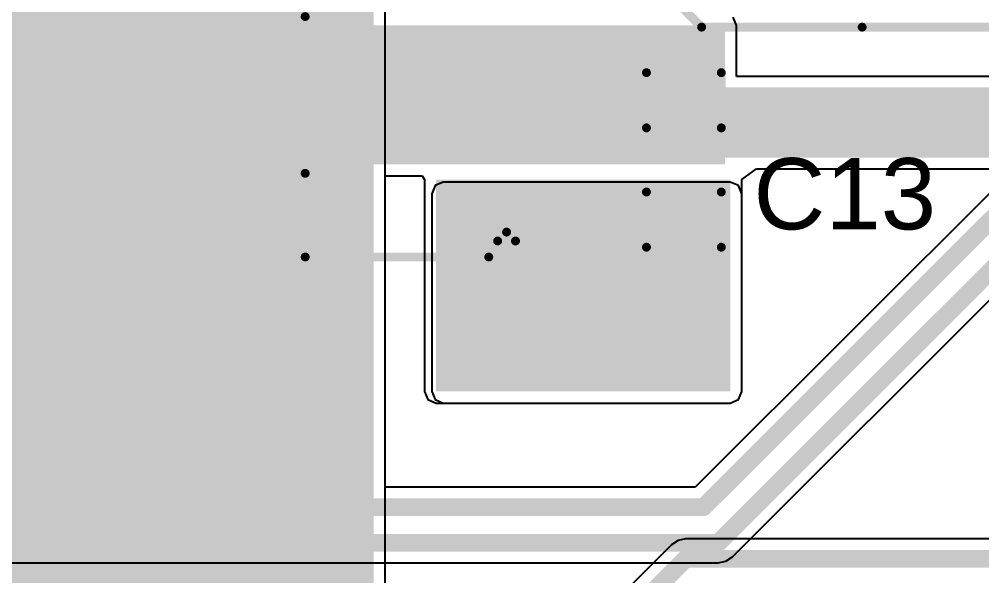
# Model space of a CAD drawing. Header units: millimetres. Extents: x -0.15 to 3.79, y -0.54 to 3.26.
# Drawn here: x 0.546 to 1.086, y 1.937 to 2.249 of the extents above; entities that cross this region are included whole.
import ezdxf

# ---------------------------------------------------------------- set-up
doc = ezdxf.new("R2010")
doc.units = ezdxf.units.MM
doc.header["$MEASUREMENT"] = 0
for name, color, linetype in [('BottomLayer', 5, 'Continuous'), ('BottomSolder', 6, 'Continuous'), ('TopLayer', 1, 'Continuous'), ('TopOverlay', 2, 'Continuous'), ('TopPaste', 8, 'Continuous'), ('TopSolder', 216, 'Continuous'), ('ViaHoleLayer', 16, 'Continuous')]:
    doc.layers.add(name, color=color, linetype=linetype)
doc.styles.add('Arial', font='arial.ttf', dxfattribs={"height": 0.2})

# ---------------------------------------------------------------- blocks, each defined once
blk = doc.blocks.new('UCD1A101MCL1GS_36')
at = {"layer": 'TopLayer'}
for points in [[(-0.14567, 0.01772), (-0.03543, 0.01772), (-0.03543, -0.01772), (-0.14567, -0.01772)], [(0.03543, 0.01772), (0.14567, 0.01772), (0.14567, -0.01772), (0.03543, -0.01772)]]:
    blk.add_hatch(color=1, dxfattribs=at).paths.add_polyline_path(points)
at = {"layer": 'TopPaste'}
for points in [[(-0.14567, 0.01772), (-0.03543, 0.01772), (-0.03543, -0.01772), (-0.14567, -0.01772)], [(0.03543, 0.01772), (0.14567, 0.01772), (0.14567, -0.01772), (0.03543, -0.01772)]]:
    blk.add_hatch(color=8, dxfattribs=at).paths.add_polyline_path(points)
at = {"layer": 'TopSolder'}
for points in [[(-0.14567, 0.01772), (-0.03543, 0.01772), (-0.03543, -0.01772), (-0.14567, -0.01772)], [(0.03543, 0.01772), (0.14567, 0.01772), (0.14567, -0.01772), (0.03543, -0.01772)]]:
    blk.add_hatch(color=216, dxfattribs=at).paths.add_polyline_path(points)
at = {"layer": 'TopOverlay', "const_width": 0.005}
for points in [[(-0.12992, 0.09008), (-0.09008, 0.12992)], [(-0.09008, 0.12992), (0, 0.12992)], [(0, 0.12992), (0.12992, 0.12992)], [(0.12992, 0.028), (0.12992, 0.12992)], [(-0.12992, 0.028), (-0.12992, 0.09008)], [(-0.15039, 0.028), (-0.15039, 0.052)], [(-0.16239, 0.04), (-0.13839, 0.04)], [(-0.12992, -0.09008), (-0.12992, -0.028)], [(0.12992, -0.12992), (0.12992, -0.028)], [(-0.12992, -0.09008), (-0.09008, -0.12992)], [(-0.09008, -0.12992), (0, -0.12992)], [(0, -0.12992), (0.12992, -0.12992)]]:
    blk.add_lwpolyline(points, dxfattribs=at)
at = {"layer": 'TopOverlay', "const_width": 0.0025}
for points in [[(-0.09133, 0.12992, 1), (-0.08883, 0.12992, 1)], [(-0.09133, 0.12992, 1), (-0.08883, 0.12992, 1)], [(-0.00125, 0.12992, 1), (0.00125, 0.12992, 1)], [(-0.00125, 0.12992, 1), (0.00125, 0.12992, 1)], [(0.12867, 0.12992, 1), (0.13117, 0.12992, 1)], [(0.12867, 0.12992, 1), (0.13117, 0.12992, 1)], [(-0.13117, 0.09008, 1), (-0.12867, 0.09008, 1)], [(-0.13117, 0.09008, 1), (-0.12867, 0.09008, 1)], [(-0.15164, 0.052, 1), (-0.14914, 0.052, 1)], [(-0.16364, 0.04, 1), (-0.16114, 0.04, 1)], [(-0.13964, 0.04, 1), (-0.13714, 0.04, 1)], [(-0.15164, 0.028, 1), (-0.14914, 0.028, 1)], [(-0.13117, 0.028, 1), (-0.12867, 0.028, 1)], [(0.12867, 0.028, 1), (0.13117, 0.028, 1)], [(-0.13117, -0.028, 1), (-0.12867, -0.028, 1)], [(0.12867, -0.028, 1), (0.13117, -0.028, 1)], [(-0.13117, -0.09008, 1), (-0.12867, -0.09008, 1)], [(-0.13117, -0.09008, 1), (-0.12867, -0.09008, 1)], [(-0.09133, -0.12992, 1), (-0.08883, -0.12992, 1)], [(-0.09133, -0.12992, 1), (-0.08883, -0.12992, 1)], [(-0.00125, -0.12992, 1), (0.00125, -0.12992, 1)], [(-0.00125, -0.12992, 1), (0.00125, -0.12992, 1)], [(0.12867, -0.12992, 1), (0.13117, -0.12992, 1)], [(0.12867, -0.12992, 1), (0.13117, -0.12992, 1)]]:
    blk.add_lwpolyline(points, format="xyb", close=True, dxfattribs=at)
blk = doc.blocks.new('C___0603_51')
at = {"layer": 'TopLayer'}
for points in [[(-0.015, 0.0175), (-0.015, -0.0175), (-0.045, -0.0175), (-0.045, 0.0175)], [(0.045, 0.0175), (0.045, -0.0175), (0.015, -0.0175), (0.015, 0.0175)]]:
    blk.add_hatch(color=1, dxfattribs=at).paths.add_polyline_path(points)
at = {"layer": 'TopPaste'}
for points in [[(-0.015, 0.0175), (-0.015, -0.0175), (-0.045, -0.0175), (-0.045, 0.0175)], [(0.045, 0.0175), (0.045, -0.0175), (0.015, -0.0175), (0.015, 0.0175)]]:
    blk.add_hatch(color=8, dxfattribs=at).paths.add_polyline_path(points)
at = {"layer": 'TopSolder'}
for points in [[(-0.01264, 0.01986), (-0.01264, -0.01986), (-0.04736, -0.01986), (-0.04736, 0.01986)], [(0.04736, 0.01986), (0.04736, -0.01986), (0.01264, -0.01986), (0.01264, 0.01986)]]:
    blk.add_hatch(color=216, dxfattribs=at).paths.add_polyline_path(points)
at = {"layer": 'TopOverlay', "const_width": 0.005}
for points in [[(-0.018, 0.021), (-0.049, 0.021)], [(-0.049, -0.021), (-0.049, 0.021)], [(0.049, 0.021), (0.018, 0.021)], [(0.049, -0.021), (0.049, 0.021)], [(-0.018, -0.021), (-0.049, -0.021)], [(0.049, -0.021), (0.018, -0.021)]]:
    blk.add_lwpolyline(points, dxfattribs=at)
at = {"layer": 'TopOverlay', "const_width": 0.0025}
for points in [[(-0.05025, 0.021, 1), (-0.04775, 0.021, 1)], [(-0.05025, 0.021, 1), (-0.04775, 0.021, 1)], [(-0.01925, 0.021, 1), (-0.01675, 0.021, 1)], [(0.01675, 0.021, 1), (0.01925, 0.021, 1)], [(0.04775, 0.021, 1), (0.05025, 0.021, 1)], [(0.04775, 0.021, 1), (0.05025, 0.021, 1)], [(-0.05025, -0.021, 1), (-0.04775, -0.021, 1)], [(-0.05025, -0.021, 1), (-0.04775, -0.021, 1)], [(-0.01925, -0.021, 1), (-0.01675, -0.021, 1)], [(0.01675, -0.021, 1), (0.01925, -0.021, 1)], [(0.04775, -0.021, 1), (0.05025, -0.021, 1)], [(0.04775, -0.021, 1), (0.05025, -0.021, 1)]]:
    blk.add_lwpolyline(points, format="xyb", close=True, dxfattribs=at)
blk = doc.blocks.new('SOT_89_3_76')
at = {"layer": 'TopLayer'}
for points in [[(-0.03805, 0.10423), (0.03805, 0.10423), (0.03805, -0.01506), (-0.03805, -0.01506)], [(-0.07047, -0.01053), (-0.04764, -0.01053), (-0.04764, -0.07864), (-0.07047, -0.07864)], [(-0.01142, -0.01053), (0.01142, -0.01053), (0.01142, -0.07864), (-0.01142, -0.07864)], [(0.04764, -0.01053), (0.07047, -0.01053), (0.07047, -0.07864), (0.04764, -0.07864)]]:
    blk.add_hatch(color=1, dxfattribs=at).paths.add_polyline_path(points)
at = {"layer": 'TopPaste'}
for points in [[(-0.03805, 0.10423), (0.03805, 0.10423), (0.03805, -0.01506), (-0.03805, -0.01506)], [(-0.07047, -0.01053), (-0.04764, -0.01053), (-0.04764, -0.07864), (-0.07047, -0.07864)], [(-0.01142, -0.01053), (0.01142, -0.01053), (0.01142, -0.07864), (-0.01142, -0.07864)], [(0.04764, -0.01053), (0.07047, -0.01053), (0.07047, -0.07864), (0.04764, -0.07864)]]:
    blk.add_hatch(color=8, dxfattribs=at).paths.add_polyline_path(points)
at = {"layer": 'TopSolder'}
for points in [[(-0.03805, 0.10423), (0.03805, 0.10423), (0.03805, -0.01506), (-0.03805, -0.01506)], [(-0.07047, -0.01053), (-0.04764, -0.01053), (-0.04764, -0.07864), (-0.07047, -0.07864)], [(-0.01142, -0.01053), (0.01142, -0.01053), (0.01142, -0.07864), (-0.01142, -0.07864)], [(0.04764, -0.01053), (0.07047, -0.01053), (0.07047, -0.07864), (0.04764, -0.07864)]]:
    blk.add_hatch(color=216, dxfattribs=at).paths.add_polyline_path(points)
at = {"layer": 'TopOverlay', "const_width": 0.005}
for points in [[(-0.091, 0.068), (-0.091, -0.035)], [(-0.091, 0.068), (-0.044, 0.068)], [(0.044, 0.068), (0.091, 0.068)], [(0.091, 0.068), (0.091, -0.035)], [(-0.082, -0.04), (-0.082, -0.05)], [(-0.082, -0.04), (-0.077, -0.045)], [(-0.077, -0.045), (-0.082, -0.05)]]:
    blk.add_lwpolyline(points, dxfattribs=at)
at = {"layer": 'TopOverlay', "const_width": 0.0025}
for points in [[(-0.09225, 0.068, 1), (-0.08975, 0.068, 1)], [(-0.09225, 0.068, 1), (-0.08975, 0.068, 1)], [(-0.04525, 0.068, 1), (-0.04275, 0.068, 1)], [(0.04275, 0.068, 1), (0.04525, 0.068, 1)], [(0.08975, 0.068, 1), (0.09225, 0.068, 1)], [(0.08975, 0.068, 1), (0.09225, 0.068, 1)], [(-0.09225, -0.035, 1), (-0.08975, -0.035, 1)], [(-0.08325, -0.04, 1), (-0.08075, -0.04, 1)], [(-0.08325, -0.04, 1), (-0.08075, -0.04, 1)], [(0.08975, -0.035, 1), (0.09225, -0.035, 1)], [(-0.07825, -0.045, 1), (-0.07575, -0.045, 1)], [(-0.07825, -0.045, 1), (-0.07575, -0.045, 1)], [(-0.08325, -0.05, 1), (-0.08075, -0.05, 1)], [(-0.08325, -0.05, 1), (-0.08075, -0.05, 1)]]:
    blk.add_lwpolyline(points, format="xyb", close=True, dxfattribs=at)

msp = doc.modelspace()

# ---------------------------------------------------------------- hatches: boundary and pattern name
at = {"layer": 'BottomLayer'}
for points in [[(0.49741, 1.98656), (0.745, 1.98656), (0.745, 2.46381), (0.49741, 2.46381)], [(0.784, 2.04), (0.945, 2.04), (0.945, 2.151), (0.784, 2.151)]]:
    msp.add_hatch(color=5, dxfattribs=at).paths.add_polyline_path(points)
h = msp.add_hatch(color=5, dxfattribs=at)
edge = h.paths.add_edge_path()
edge.add_arc((0.5815, 2.23233), 0.01575, 0, 360)
h = msp.add_hatch(color=5, dxfattribs=at)
edge = h.paths.add_edge_path()
edge.add_arc((0.61625, 2.23233), 0.01575, 0, 360)
h = msp.add_hatch(color=5, dxfattribs=at)
edge = h.paths.add_edge_path()
edge.add_arc((0.5815, 2.18967), 0.01575, 0, 360)
h = msp.add_hatch(color=5, dxfattribs=at)
edge = h.paths.add_edge_path()
edge.add_arc((0.61625, 2.18967), 0.01575, 0, 360)
h = msp.add_hatch(color=5, dxfattribs=at)
edge = h.paths.add_edge_path()
edge.add_arc((0.5815, 2.147), 0.01575, 0, 360)
h = msp.add_hatch(color=5, dxfattribs=at)
edge = h.paths.add_edge_path()
edge.add_arc((0.61625, 2.147), 0.01575, 0, 360)
h = msp.add_hatch(color=5, dxfattribs=at)
edge = h.paths.add_edge_path()
edge.add_arc((0.651, 2.147), 0.01575, 0, 360)
h = msp.add_hatch(color=5, dxfattribs=at)
edge = h.paths.add_edge_path()
edge.add_arc((0.68575, 2.147), 0.01575, 0, 360)
h = msp.add_hatch(color=5, dxfattribs=at)
edge = h.paths.add_edge_path()
edge.add_arc((0.7205, 2.147), 0.01575, 0, 360)
h = msp.add_hatch(color=5, dxfattribs=at)
edge = h.paths.add_edge_path()
edge.add_arc((0.875, 2.133), 0.01181, 0, 360)
h = msp.add_hatch(color=5, dxfattribs=at)
edge = h.paths.add_edge_path()
edge.add_arc((0.82575, 2.097), 0.01181, 0, 360)
h = msp.add_hatch(color=5, dxfattribs=at)
edge = h.paths.add_edge_path()
edge.add_arc((0.86275, 2.097), 0.01181, 0, 360)
h = msp.add_hatch(color=5, dxfattribs=at)
edge = h.paths.add_edge_path()
edge.add_arc((0.8975, 2.097), 0.01181, 0, 360)
h = msp.add_hatch(color=5, dxfattribs=at)
edge = h.paths.add_edge_path()
edge.add_arc((0.93225, 2.097), 0.01181, 0, 360)
h = msp.add_hatch(color=5, dxfattribs=at)
edge = h.paths.add_edge_path()
edge.add_arc((0.82575, 2.066), 0.01181, 0, 360)
h = msp.add_hatch(color=5, dxfattribs=at)
edge = h.paths.add_edge_path()
edge.add_arc((0.86275, 2.066), 0.01181, 0, 360)
h = msp.add_hatch(color=5, dxfattribs=at)
edge = h.paths.add_edge_path()
edge.add_arc((0.8975, 2.066), 0.01181, 0, 360)
h = msp.add_hatch(color=5, dxfattribs=at)
edge = h.paths.add_edge_path()
edge.add_arc((0.93225, 2.066), 0.01181, 0, 360)
at = {"layer": 'BottomSolder'}
h = msp.add_hatch(color=6, dxfattribs=at)
edge = h.paths.add_edge_path()
edge.add_arc((0.5815, 2.23233), 0.00787, 0, 360)
h = msp.add_hatch(color=6, dxfattribs=at)
edge = h.paths.add_edge_path()
edge.add_arc((0.61625, 2.23233), 0.00787, 0, 360)
h = msp.add_hatch(color=6, dxfattribs=at)
edge = h.paths.add_edge_path()
edge.add_arc((0.5815, 2.18967), 0.00787, 0, 360)
h = msp.add_hatch(color=6, dxfattribs=at)
edge = h.paths.add_edge_path()
edge.add_arc((0.61625, 2.18967), 0.00787, 0, 360)
h = msp.add_hatch(color=6, dxfattribs=at)
edge = h.paths.add_edge_path()
edge.add_arc((0.5815, 2.147), 0.00787, 0, 360)
h = msp.add_hatch(color=6, dxfattribs=at)
edge = h.paths.add_edge_path()
edge.add_arc((0.61625, 2.147), 0.00787, 0, 360)
h = msp.add_hatch(color=6, dxfattribs=at)
edge = h.paths.add_edge_path()
edge.add_arc((0.651, 2.147), 0.00787, 0, 360)
h = msp.add_hatch(color=6, dxfattribs=at)
edge = h.paths.add_edge_path()
edge.add_arc((0.68575, 2.147), 0.00787, 0, 360)
h = msp.add_hatch(color=6, dxfattribs=at)
edge = h.paths.add_edge_path()
edge.add_arc((0.7205, 2.147), 0.00787, 0, 360)
h = msp.add_hatch(color=6, dxfattribs=at)
edge = h.paths.add_edge_path()
edge.add_arc((0.875, 2.133), 0.00591, 0, 360)
h = msp.add_hatch(color=6, dxfattribs=at)
edge = h.paths.add_edge_path()
edge.add_arc((0.82575, 2.097), 0.00591, 0, 360)
h = msp.add_hatch(color=6, dxfattribs=at)
edge = h.paths.add_edge_path()
edge.add_arc((0.86275, 2.097), 0.00591, 0, 360)
h = msp.add_hatch(color=6, dxfattribs=at)
edge = h.paths.add_edge_path()
edge.add_arc((0.8975, 2.097), 0.00591, 0, 360)
h = msp.add_hatch(color=6, dxfattribs=at)
edge = h.paths.add_edge_path()
edge.add_arc((0.93225, 2.097), 0.00591, 0, 360)
h = msp.add_hatch(color=6, dxfattribs=at)
edge = h.paths.add_edge_path()
edge.add_arc((0.82575, 2.066), 0.00591, 0, 360)
h = msp.add_hatch(color=6, dxfattribs=at)
edge = h.paths.add_edge_path()
edge.add_arc((0.86275, 2.066), 0.00591, 0, 360)
h = msp.add_hatch(color=6, dxfattribs=at)
edge = h.paths.add_edge_path()
edge.add_arc((0.8975, 2.066), 0.00591, 0, 360)
h = msp.add_hatch(color=6, dxfattribs=at)
edge = h.paths.add_edge_path()
edge.add_arc((0.93225, 2.066), 0.00591, 0, 360)
at = {"layer": 'TopLayer'}
for points in [[(0.49388, 1.879), (0.745, 1.879), (0.745, 2.497), (0.49388, 2.497)], [(0.665, 2.1675), (0.942, 2.1675), (0.942, 2.2455), (0.665, 2.2455)], [(0.78, 2.04), (0.945, 2.04), (0.945, 2.159), (0.78, 2.159)]]:
    msp.add_hatch(color=1, dxfattribs=at).paths.add_polyline_path(points)
h = msp.add_hatch(color=1, dxfattribs=at)
edge = h.paths.add_edge_path()
edge.add_arc((0.5815, 2.23233), 0.01575, 0, 360)
h = msp.add_hatch(color=1, dxfattribs=at)
edge = h.paths.add_edge_path()
edge.add_arc((0.61625, 2.23233), 0.01575, 0, 360)
h = msp.add_hatch(color=1, dxfattribs=at)
edge = h.paths.add_edge_path()
edge.add_arc((0.5815, 2.18967), 0.01575, 0, 360)
h = msp.add_hatch(color=1, dxfattribs=at)
edge = h.paths.add_edge_path()
edge.add_arc((0.61625, 2.18967), 0.01575, 0, 360)
h = msp.add_hatch(color=1, dxfattribs=at)
edge = h.paths.add_edge_path()
edge.add_arc((0.5815, 2.147), 0.01575, 0, 360)
h = msp.add_hatch(color=1, dxfattribs=at)
edge = h.paths.add_edge_path()
edge.add_arc((0.61625, 2.147), 0.01575, 0, 360)
h = msp.add_hatch(color=1, dxfattribs=at)
edge = h.paths.add_edge_path()
edge.add_arc((0.651, 2.147), 0.01575, 0, 360)
h = msp.add_hatch(color=1, dxfattribs=at)
edge = h.paths.add_edge_path()
edge.add_arc((0.68575, 2.147), 0.01575, 0, 360)
h = msp.add_hatch(color=1, dxfattribs=at)
edge = h.paths.add_edge_path()
edge.add_arc((0.7205, 2.147), 0.01575, 0, 360)
h = msp.add_hatch(color=1, dxfattribs=at)
edge = h.paths.add_edge_path()
edge.add_arc((0.875, 2.133), 0.01181, 0, 360)
h = msp.add_hatch(color=1, dxfattribs=at)
edge = h.paths.add_edge_path()
edge.add_arc((0.82575, 2.097), 0.01181, 0, 360)
h = msp.add_hatch(color=1, dxfattribs=at)
edge = h.paths.add_edge_path()
edge.add_arc((0.86275, 2.097), 0.01181, 0, 360)
h = msp.add_hatch(color=1, dxfattribs=at)
edge = h.paths.add_edge_path()
edge.add_arc((0.8975, 2.097), 0.01181, 0, 360)
h = msp.add_hatch(color=1, dxfattribs=at)
edge = h.paths.add_edge_path()
edge.add_arc((0.93225, 2.097), 0.01181, 0, 360)
h = msp.add_hatch(color=1, dxfattribs=at)
edge = h.paths.add_edge_path()
edge.add_arc((0.82575, 2.066), 0.01181, 0, 360)
h = msp.add_hatch(color=1, dxfattribs=at)
edge = h.paths.add_edge_path()
edge.add_arc((0.86275, 2.066), 0.01181, 0, 360)
h = msp.add_hatch(color=1, dxfattribs=at)
edge = h.paths.add_edge_path()
edge.add_arc((0.8975, 2.066), 0.01181, 0, 360)
h = msp.add_hatch(color=1, dxfattribs=at)
edge = h.paths.add_edge_path()
edge.add_arc((0.93225, 2.066), 0.01181, 0, 360)
at = {"layer": 'TopSolder'}
h = msp.add_hatch(color=216, dxfattribs=at)
edge = h.paths.add_edge_path()
edge.add_arc((0.5815, 2.23233), 0.00787, 0, 360)
h = msp.add_hatch(color=216, dxfattribs=at)
edge = h.paths.add_edge_path()
edge.add_arc((0.61625, 2.23233), 0.00787, 0, 360)
h = msp.add_hatch(color=216, dxfattribs=at)
edge = h.paths.add_edge_path()
edge.add_arc((0.5815, 2.18967), 0.00787, 0, 360)
h = msp.add_hatch(color=216, dxfattribs=at)
edge = h.paths.add_edge_path()
edge.add_arc((0.61625, 2.18967), 0.00787, 0, 360)
h = msp.add_hatch(color=216, dxfattribs=at)
edge = h.paths.add_edge_path()
edge.add_arc((0.5815, 2.147), 0.00787, 0, 360)
h = msp.add_hatch(color=216, dxfattribs=at)
edge = h.paths.add_edge_path()
edge.add_arc((0.61625, 2.147), 0.00787, 0, 360)
h = msp.add_hatch(color=216, dxfattribs=at)
edge = h.paths.add_edge_path()
edge.add_arc((0.651, 2.147), 0.00787, 0, 360)
h = msp.add_hatch(color=216, dxfattribs=at)
edge = h.paths.add_edge_path()
edge.add_arc((0.68575, 2.147), 0.00787, 0, 360)
h = msp.add_hatch(color=216, dxfattribs=at)
edge = h.paths.add_edge_path()
edge.add_arc((0.7205, 2.147), 0.00787, 0, 360)
h = msp.add_hatch(color=216, dxfattribs=at)
edge = h.paths.add_edge_path()
edge.add_arc((0.875, 2.133), 0.00591, 0, 360)
h = msp.add_hatch(color=216, dxfattribs=at)
edge = h.paths.add_edge_path()
edge.add_arc((0.82575, 2.097), 0.00591, 0, 360)
h = msp.add_hatch(color=216, dxfattribs=at)
edge = h.paths.add_edge_path()
edge.add_arc((0.86275, 2.097), 0.00591, 0, 360)
h = msp.add_hatch(color=216, dxfattribs=at)
edge = h.paths.add_edge_path()
edge.add_arc((0.8975, 2.097), 0.00591, 0, 360)
h = msp.add_hatch(color=216, dxfattribs=at)
edge = h.paths.add_edge_path()
edge.add_arc((0.93225, 2.097), 0.00591, 0, 360)
h = msp.add_hatch(color=216, dxfattribs=at)
edge = h.paths.add_edge_path()
edge.add_arc((0.82575, 2.066), 0.00591, 0, 360)
h = msp.add_hatch(color=216, dxfattribs=at)
edge = h.paths.add_edge_path()
edge.add_arc((0.86275, 2.066), 0.00591, 0, 360)
h = msp.add_hatch(color=216, dxfattribs=at)
edge = h.paths.add_edge_path()
edge.add_arc((0.8975, 2.066), 0.00591, 0, 360)
h = msp.add_hatch(color=216, dxfattribs=at)
edge = h.paths.add_edge_path()
edge.add_arc((0.93225, 2.066), 0.00591, 0, 360)
at = {"layer": 'ViaHoleLayer'}
h = msp.add_hatch(color=16, dxfattribs=at)
edge = h.paths.add_edge_path()
edge.add_arc((0.5815, 2.23233), 0.00787, 0, 360)
h = msp.add_hatch(color=16, dxfattribs=at)
edge = h.paths.add_edge_path()
edge.add_arc((0.61625, 2.23233), 0.00787, 0, 360)
h = msp.add_hatch(color=16, dxfattribs=at)
edge = h.paths.add_edge_path()
edge.add_arc((0.5815, 2.18967), 0.00787, 0, 360)
h = msp.add_hatch(color=16, dxfattribs=at)
edge = h.paths.add_edge_path()
edge.add_arc((0.61625, 2.18967), 0.00787, 0, 360)
h = msp.add_hatch(color=16, dxfattribs=at)
edge = h.paths.add_edge_path()
edge.add_arc((0.5815, 2.147), 0.00787, 0, 360)
h = msp.add_hatch(color=16, dxfattribs=at)
edge = h.paths.add_edge_path()
edge.add_arc((0.61625, 2.147), 0.00787, 0, 360)
h = msp.add_hatch(color=16, dxfattribs=at)
edge = h.paths.add_edge_path()
edge.add_arc((0.651, 2.147), 0.00787, 0, 360)
h = msp.add_hatch(color=16, dxfattribs=at)
edge = h.paths.add_edge_path()
edge.add_arc((0.68575, 2.147), 0.00787, 0, 360)
h = msp.add_hatch(color=16, dxfattribs=at)
edge = h.paths.add_edge_path()
edge.add_arc((0.7205, 2.147), 0.00787, 0, 360)
h = msp.add_hatch(color=16, dxfattribs=at)
edge = h.paths.add_edge_path()
edge.add_arc((0.875, 2.133), 0.00591, 0, 360)
h = msp.add_hatch(color=16, dxfattribs=at)
edge = h.paths.add_edge_path()
edge.add_arc((0.82575, 2.097), 0.00591, 0, 360)
h = msp.add_hatch(color=16, dxfattribs=at)
edge = h.paths.add_edge_path()
edge.add_arc((0.86275, 2.097), 0.00591, 0, 360)
h = msp.add_hatch(color=16, dxfattribs=at)
edge = h.paths.add_edge_path()
edge.add_arc((0.8975, 2.097), 0.00591, 0, 360)
h = msp.add_hatch(color=16, dxfattribs=at)
edge = h.paths.add_edge_path()
edge.add_arc((0.93225, 2.097), 0.00591, 0, 360)
h = msp.add_hatch(color=16, dxfattribs=at)
edge = h.paths.add_edge_path()
edge.add_arc((0.82575, 2.066), 0.00591, 0, 360)
h = msp.add_hatch(color=16, dxfattribs=at)
edge = h.paths.add_edge_path()
edge.add_arc((0.86275, 2.066), 0.00591, 0, 360)
h = msp.add_hatch(color=16, dxfattribs=at)
edge = h.paths.add_edge_path()
edge.add_arc((0.8975, 2.066), 0.00591, 0, 360)
h = msp.add_hatch(color=16, dxfattribs=at)
edge = h.paths.add_edge_path()
edge.add_arc((0.93225, 2.066), 0.00591, 0, 360)

# ---------------------------------------------------------------- linework, layer by layer
at = {"layer": 'BottomLayer'}
for p, q in [((0.75149, 1.98656), (0.75149, 2.46381)), ((1.23993, 2.30079), (0.92535, 1.98622)), ((0.94621, 1.94707), (1.26079, 2.26164)), ((0.77941, 2.15559), (0.77751, 2.151)), ((0.784, 2.15749), (0.77941, 2.15559)), ((0.945, 2.15749), (0.784, 2.15749)), ((0.94959, 2.15559), (0.945, 2.15749)), ((0.95149, 2.151), (0.94959, 2.15559)), ((0.77751, 2.151), (0.77751, 2.04)), ((0.95149, 2.04), (0.95149, 2.151)), ((0.77751, 2.04), (0.77941, 2.03541)), ((0.94959, 2.03541), (0.95149, 2.04)), ((0.77941, 2.03541), (0.784, 2.03351)), ((0.784, 2.03351), (0.945, 2.03351)), ((0.945, 2.03351), (0.94959, 2.03541)), ((0.75172, 1.98622), (0.75149, 1.98656)), ((0.92535, 1.98622), (0.75172, 1.98622)), ((0.93828, 1.94378), (0.94258, 1.94464)), ((0.94258, 1.94464), (0.94621, 1.94707)), ((0.47193, 1.94378), (0.93828, 1.94378)), ((0.93828, 1.94378), (0.93828, 1.94378))]:
    msp.add_line(p, q, dxfattribs=at)
at = {"layer": 'BottomLayer', "const_width": 0.01}
for points in [[(0.93, 1.975), (1.24786, 2.29286)], [(0.93828, 1.955), (1.25614, 2.27286)], [(0.459, 1.975), (0.93, 1.975)], [(0.46728, 1.955), (0.93828, 1.955)]]:
    msp.add_lwpolyline(points, dxfattribs=at)
at = {"layer": 'BottomLayer', "const_width": 0.005}
for points in [[(0.9275, 1.975, 1), (0.9325, 1.975, 1)], [(0.9275, 1.975, 1), (0.9325, 1.975, 1)], [(0.93578, 1.955, 1), (0.94078, 1.955, 1)], [(0.93578, 1.955, 1), (0.94078, 1.955, 1)]]:
    msp.add_lwpolyline(points, format="xyb", close=True, dxfattribs=at)
at = {"layer": 'TopLayer'}
for p, q in [((0.94849, 2.2455), (0.94659, 2.25009)), ((0.94849, 2.21691), (0.94849, 2.2455)), ((1.28174, 2.21691), (0.94849, 2.21691)), ((0.75149, 1.879), (0.75149, 2.161)), ((0.75149, 2.161), (0.77217, 2.161)), ((0.77217, 2.161), (0.77351, 2.159)), ((0.95149, 2.159), (0.95979, 2.16509)), ((0.95979, 2.16509), (1.70989, 2.16509)), ((0.77351, 2.159), (0.77351, 2.04)), ((0.95149, 2.04), (0.95149, 2.159)), ((0.77351, 2.04), (0.77541, 2.03541)), ((0.94959, 2.03541), (0.95149, 2.04)), ((0.77541, 2.03541), (0.78, 2.03351)), ((0.78, 2.03351), (0.945, 2.03351)), ((0.945, 2.03351), (0.94959, 2.03541)), ((0.91571, 1.95636), (0.91207, 1.95393)), ((0.92, 1.95722), (0.91571, 1.95636)), ((1.70842, 1.95722), (0.92, 1.95722)), ((0.92, 1.95722), (0.92, 1.95722)), ((0.91207, 1.95393), (0.68707, 1.72893)), ((0.91207, 1.95393), (0.91207, 1.95393))]:
    msp.add_line(p, q, dxfattribs=at)
for points, const_width in [([(0.645, 2.269), (0.647, 2.271)], 0.04), ([(0.645, 2.229), (0.645, 2.269)], 0.04), ([(0.638, 2.16), (0.638, 2.229)], 0.04), ([(0.638, 2.229), (0.645, 2.229)], 0.04), ([(0.919, 2.2), (0.928, 2.191)], 0.03937), ([(0.928, 2.191), (2.258, 2.191)], 0.03937), ([(0.638, 2.16), (0.651, 2.147)], 0.04), ([(0.647, 2.0505), (0.647, 2.147)], 0.04), ([(0.652, 2.0505), (0.687, 2.0855)], 0.04), ([(0.652, 1.93015), (0.652, 2.0505)], 0.04), ([(0.62967, 1.90783), (0.652, 1.93015)], 0.04), ([(0.695, 1.721), (0.92, 1.946)], 0.01), ([(0.92, 1.946), (1.839, 1.946)], 0.01)]:
    msp.add_lwpolyline(points, dxfattribs=dict(at, const_width=const_width))
for points, const_width in [([(0.635, 2.269, 1), (0.655, 2.269, 1)], 0.02), ([(0.635, 2.269, 1), (0.655, 2.269, 1)], 0.02), ([(0.628, 2.229, 1), (0.648, 2.229, 1)], 0.02), ([(0.628, 2.229, 1), (0.648, 2.229, 1)], 0.02), ([(0.635, 2.229, 1), (0.655, 2.229, 1)], 0.02), ([(0.635, 2.229, 1), (0.655, 2.229, 1)], 0.02), ([(0.90916, 2.2, 1), (0.92884, 2.2, 1)], 0.01969), ([(0.91816, 2.191, 1), (0.93784, 2.191, 1)], 0.01969), ([(0.91816, 2.191, 1), (0.93784, 2.191, 1)], 0.01969), ([(0.628, 2.16, 1), (0.648, 2.16, 1)], 0.02), ([(0.628, 2.16, 1), (0.648, 2.16, 1)], 0.02), ([(0.637, 2.147, 1), (0.657, 2.147, 1)], 0.02), ([(0.641, 2.147, 1), (0.661, 2.147, 1)], 0.02), ([(0.677, 2.0855, 1), (0.697, 2.0855, 1)], 0.02), ([(0.637, 2.0505, 1), (0.657, 2.0505, 1)], 0.02), ([(0.642, 2.0505, 1), (0.662, 2.0505, 1)], 0.02), ([(0.642, 2.0505, 1), (0.662, 2.0505, 1)], 0.02), ([(0.642, 1.93015, 1), (0.662, 1.93015, 1)], 0.02), ([(0.642, 1.93015, 1), (0.662, 1.93015, 1)], 0.02), ([(0.9175, 1.946, 1), (0.9225, 1.946, 1)], 0.005), ([(0.9175, 1.946, 1), (0.9225, 1.946, 1)], 0.005)]:
    msp.add_lwpolyline(points, format="xyb", close=True, dxfattribs=dict(at, const_width=const_width))

# ---------------------------------------------------------------- block references
msp.add_blockref('UCD1A101MCL1GS_36', (1.01903, 2.37449))
for name, p, rotation in [('SOT_89_3_76', (0.77452, 2.2065), 90), ('C___0603_51', (0.919, 2.17), 270)]:
    msp.add_blockref(name, p, dxfattribs=dict(rotation=rotation))

# ---------------------------------------------------------------- texts
at = {"layer": 'TopOverlay', "style": 'Arial'}
msp.add_text('C13', height=0.04, dxfattribs=at).set_placement((0.95802, 2.13101))

doc.saveas('drawing.dxf')
